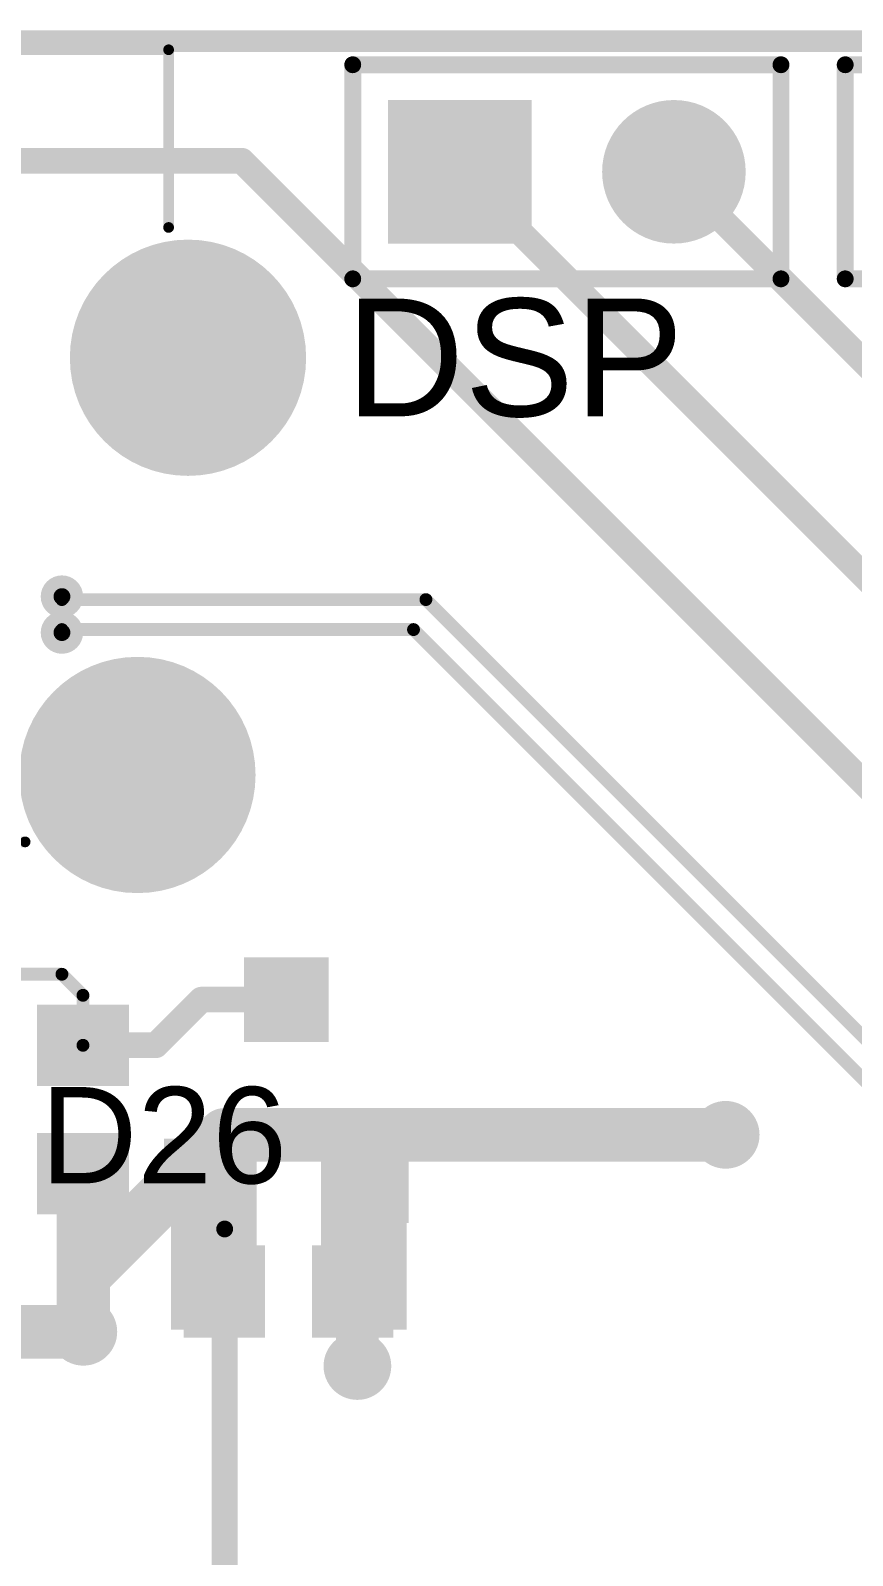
# Model space of a CAD drawing. Header units: millimetres. Extents: x -0.39 to 4.37, y -0.38 to 3.54.
# Drawn here: x 2.243 to 2.627, y 2.804 to 3.517 of the extents above; entities that cross this region are included whole.
import ezdxf

# ---------------------------------------------------------------- set-up
doc = ezdxf.new("R2010")
doc.units = ezdxf.units.MM
doc.header["$MEASUREMENT"] = 0
for name, color, linetype in [('BottomLayer', 5, 'Continuous'), ('BottomPaste', 16, 'Continuous'), ('BottomSolder', 6, 'Continuous'), ('Mechanical2', 216, 'Continuous'), ('MultiLayer', 9, 'Continuous'), ('PadHoleLayer', 156, 'Continuous'), ('TopLayer', 1, 'Continuous'), ('TopOverlay', 2, 'Continuous'), ('TopPaste', 8, 'Continuous'), ('TopSolder', 216, 'Continuous'), ('ViaHoleLayer', 16, 'Continuous')]:
    doc.layers.add(name, color=color, linetype=linetype)
doc.styles.add('Arial', font='', dxfattribs={"height": 0.2})
doc.styles.get('Arial').set_extended_font_data('Arial')

# ---------------------------------------------------------------- blocks, each defined once
blk = doc.blocks.new('RES0603_B_148')
at = {"layer": 'BottomLayer'}
for points in [[(-0.045, -0.0175), (-0.045, 0.0175), (-0.015, 0.0175), (-0.015, -0.0175)], [(0.015, -0.0175), (0.015, 0.0175), (0.045, 0.0175), (0.045, -0.0175)]]:
    blk.add_hatch(color=5, dxfattribs=at).paths.add_polyline_path(points)
at = {"layer": 'BottomPaste'}
for points in [[(-0.045, -0.0175), (-0.045, 0.0175), (-0.015, 0.0175), (-0.015, -0.0175)], [(0.015, -0.0175), (0.015, 0.0175), (0.045, 0.0175), (0.045, -0.0175)]]:
    blk.add_hatch(color=16, dxfattribs=at).paths.add_polyline_path(points)
at = {"layer": 'BottomSolder'}
for points in [[(-0.049, -0.0215), (-0.049, 0.0215), (-0.011, 0.0215), (-0.011, -0.0215)], [(0.011, -0.0215), (0.011, 0.0215), (0.049, 0.0215), (0.049, -0.0215)]]:
    blk.add_hatch(color=6, dxfattribs=at).paths.add_polyline_path(points)
blk = doc.blocks.new('RES0603_B_149')
at = {"layer": 'BottomLayer'}
for points in [[(-0.045, -0.0175), (-0.045, 0.0175), (-0.015, 0.0175), (-0.015, -0.0175)], [(0.015, -0.0175), (0.015, 0.0175), (0.045, 0.0175), (0.045, -0.0175)]]:
    blk.add_hatch(color=5, dxfattribs=at).paths.add_polyline_path(points)
at = {"layer": 'BottomPaste'}
for points in [[(-0.045, -0.0175), (-0.045, 0.0175), (-0.015, 0.0175), (-0.015, -0.0175)], [(0.015, -0.0175), (0.015, 0.0175), (0.045, 0.0175), (0.045, -0.0175)]]:
    blk.add_hatch(color=16, dxfattribs=at).paths.add_polyline_path(points)
at = {"layer": 'BottomSolder'}
for points in [[(-0.049, -0.0215), (-0.049, 0.0215), (-0.011, 0.0215), (-0.011, -0.0215)], [(0.011, -0.0215), (0.011, 0.0215), (0.049, 0.0215), (0.049, -0.0215)]]:
    blk.add_hatch(color=6, dxfattribs=at).paths.add_polyline_path(points)
blk = doc.blocks.new('SOT23_3_B_202')
at = {"layer": 'BottomLayer'}
for points in [[(-0.02165995, 0.02657475), (-0.05315605, 0.02657475), (-0.05315605, 0.05807085), (-0.02165995, 0.05807085)], [(0.05314315, 0.02657475), (0.02164705, 0.02657475), (0.02164705, 0.05807085), (0.05314315, 0.05807085)], [(0.01574165, -0.05807095), (-0.01575445, -0.05807095), (-0.01575445, -0.02657485), (0.01574165, -0.02657485)]]:
    blk.add_hatch(color=5, dxfattribs=at).paths.add_polyline_path(points)
at = {"layer": 'BottomPaste'}
for points in [[(-0.02165995, 0.02657475), (-0.05315605, 0.02657475), (-0.05315605, 0.05807085), (-0.02165995, 0.05807085)], [(0.05314315, 0.02657475), (0.02164705, 0.02657475), (0.02164705, 0.05807085), (0.05314315, 0.05807085)], [(0.01574165, -0.05807095), (-0.01575445, -0.05807095), (-0.01575445, -0.02657485), (0.01574165, -0.02657485)]]:
    blk.add_hatch(color=16, dxfattribs=at).paths.add_polyline_path(points)
at = {"layer": 'BottomSolder'}
for points in [[(-0.01765995, 0.02257475), (-0.05715605, 0.02257475), (-0.05715605, 0.06207085), (-0.01765995, 0.06207085)], [(0.05714315, 0.02257475), (0.01764705, 0.02257475), (0.01764705, 0.06207085), (0.05714315, 0.06207085)], [(0.01974165, -0.06207095), (-0.01975445, -0.06207095), (-0.01975445, -0.02257485), (0.01974165, -0.02257485)]]:
    blk.add_hatch(color=6, dxfattribs=at).paths.add_polyline_path(points)
blk = doc.blocks.new('10029449_111RLF_236')
at = {"layer": 'BottomLayer'}
h = blk.add_hatch(color=5, dxfattribs=at)
edge = h.paths.add_edge_path()
edge.add_arc((-0.285433, 0.0787402), 0.0511811, 0, 360)
h = blk.add_hatch(color=5, dxfattribs=at)
edge = h.paths.add_edge_path()
edge.add_arc((0.2854332, 0.0787402), 0.0511811, 0, 360)
h = blk.add_hatch(color=5, dxfattribs=at)
edge = h.paths.add_edge_path()
edge.add_arc((-0.309055, -0.1161417), 0.0511811, 0, 360)
h = blk.add_hatch(color=5, dxfattribs=at)
edge = h.paths.add_edge_path()
edge.add_arc((0.3090552, -0.1161417), 0.0511811, 0, 360)
at = {"layer": 'BottomSolder'}
h = blk.add_hatch(color=6, dxfattribs=at)
edge = h.paths.add_edge_path()
edge.add_arc((-0.285433, 0.0787402), 0.0551811, 0, 360)
h = blk.add_hatch(color=6, dxfattribs=at)
edge = h.paths.add_edge_path()
edge.add_arc((0.2854332, 0.0787402), 0.0551811, 0, 360)
h = blk.add_hatch(color=6, dxfattribs=at)
edge = h.paths.add_edge_path()
edge.add_arc((-0.309055, -0.1161417), 0.0551811, 0, 360)
h = blk.add_hatch(color=6, dxfattribs=at)
edge = h.paths.add_edge_path()
edge.add_arc((0.3090552, -0.1161417), 0.0551811, 0, 360)
at = {"layer": 'MultiLayer'}
h = blk.add_hatch(color=9, dxfattribs=at)
edge = h.paths.add_edge_path()
edge.add_arc((-0.285433, 0.0787402), 0.0511811, 0, 360)
h = blk.add_hatch(color=9, dxfattribs=at)
edge = h.paths.add_edge_path()
edge.add_arc((0.2854332, 0.0787402), 0.0511811, 0, 360)
h = blk.add_hatch(color=9, dxfattribs=at)
edge = h.paths.add_edge_path()
edge.add_arc((-0.309055, -0.1161417), 0.0511811, 0, 360)
h = blk.add_hatch(color=9, dxfattribs=at)
edge = h.paths.add_edge_path()
edge.add_arc((0.3090552, -0.1161417), 0.0511811, 0, 360)
at = {"layer": 'PadHoleLayer'}
h = blk.add_hatch(color=156, dxfattribs=at)
edge = h.paths.add_edge_path()
edge.add_arc((-0.285433, 0.0787402), 0.0255905, 0, 360)
h = blk.add_hatch(color=156, dxfattribs=at)
edge = h.paths.add_edge_path()
edge.add_arc((0.2854332, 0.0787402), 0.0255905, 0, 360)
h = blk.add_hatch(color=156, dxfattribs=at)
edge = h.paths.add_edge_path()
edge.add_arc((-0.309055, -0.1161417), 0.0255905, 0, 360)
h = blk.add_hatch(color=156, dxfattribs=at)
edge = h.paths.add_edge_path()
edge.add_arc((0.3090552, -0.1161417), 0.0255905, 0, 360)
at = {"layer": 'TopLayer'}
for points in [[(-0.1830707, 0.15354335), (-0.1712597, 0.15354335), (-0.1712597, 0.07874025), (-0.1830707, 0.07874025)], [(-0.1633857, 0.15354335), (-0.1515747, 0.15354335), (-0.1515747, 0.07874025), (-0.1633857, 0.07874025)], [(-0.1437006, 0.15354335), (-0.1318896, 0.15354335), (-0.1318896, 0.07874025), (-0.1437006, 0.07874025)], [(-0.1240156, 0.15354335), (-0.1122046, 0.15354335), (-0.1122046, 0.07874025), (-0.1240156, 0.07874025)], [(-0.1043306, 0.15354335), (-0.0925196, 0.15354335), (-0.0925196, 0.07874025), (-0.1043306, 0.07874025)], [(-0.0846455, 0.15354335), (-0.0728345, 0.15354335), (-0.0728345, 0.07874025), (-0.0846455, 0.07874025)], [(-0.0649605, 0.15354335), (-0.0531495, 0.15354335), (-0.0531495, 0.07874025), (-0.0649605, 0.07874025)], [(-0.0452754, 0.15354335), (-0.0334644, 0.15354335), (-0.0334644, 0.07874025), (-0.0452754, 0.07874025)], [(-0.0255904, 0.15354335), (-0.0137794, 0.15354335), (-0.0137794, 0.07874025), (-0.0255904, 0.07874025)], [(-0.0059054, 0.15354335), (0.0059056, 0.15354335), (0.0059056, 0.07874025), (-0.0059054, 0.07874025)], [(0.0137797, 0.15354335), (0.0255907, 0.15354335), (0.0255907, 0.07874025), (0.0137797, 0.07874025)], [(0.0334647, 0.15354335), (0.0452757, 0.15354335), (0.0452757, 0.07874025), (0.0334647, 0.07874025)], [(0.0531498, 0.15354335), (0.0649608, 0.15354335), (0.0649608, 0.07874025), (0.0531498, 0.07874025)], [(0.0728348, 0.15354335), (0.0846458, 0.15354335), (0.0846458, 0.07874025), (0.0728348, 0.07874025)], [(0.0925198, 0.15354335), (0.1043308, 0.15354335), (0.1043308, 0.07874025), (0.0925198, 0.07874025)], [(0.1122049, 0.15354335), (0.1240159, 0.15354335), (0.1240159, 0.07874025), (0.1122049, 0.07874025)], [(0.1318899, 0.15354335), (0.1437009, 0.15354335), (0.1437009, 0.07874025), (0.1318899, 0.07874025)], [(0.151575, 0.15354335), (0.163386, 0.15354335), (0.163386, 0.07874025), (0.151575, 0.07874025)], [(0.17126, 0.15354335), (0.183071, 0.15354335), (0.183071, 0.07874025), (0.17126, 0.07874025)]]:
    blk.add_hatch(color=1, dxfattribs=at).paths.add_polyline_path(points)
h = blk.add_hatch(color=1, dxfattribs=at)
edge = h.paths.add_edge_path()
edge.add_arc((-0.285433, 0.0787402), 0.0511811, 0, 360)
h = blk.add_hatch(color=1, dxfattribs=at)
edge = h.paths.add_edge_path()
edge.add_arc((0.2854332, 0.0787402), 0.0511811, 0, 360)
h = blk.add_hatch(color=1, dxfattribs=at)
edge = h.paths.add_edge_path()
edge.add_arc((-0.309055, -0.1161417), 0.0511811, 0, 360)
h = blk.add_hatch(color=1, dxfattribs=at)
edge = h.paths.add_edge_path()
edge.add_arc((0.3090552, -0.1161417), 0.0511811, 0, 360)
at = {"layer": 'TopOverlay'}
blk.add_hatch(color=2, dxfattribs=at).paths.add_polyline_path([(0.1699999, 0.064), (0.1869999, 0.064), (0.1869999, 0.074), (0.1699999, 0.074)])
at = {"layer": 'TopPaste'}
for points in [[(-0.1830707, 0.15354335), (-0.1712597, 0.15354335), (-0.1712597, 0.07874025), (-0.1830707, 0.07874025)], [(-0.1633857, 0.15354335), (-0.1515747, 0.15354335), (-0.1515747, 0.07874025), (-0.1633857, 0.07874025)], [(-0.1437006, 0.15354335), (-0.1318896, 0.15354335), (-0.1318896, 0.07874025), (-0.1437006, 0.07874025)], [(-0.1240156, 0.15354335), (-0.1122046, 0.15354335), (-0.1122046, 0.07874025), (-0.1240156, 0.07874025)], [(-0.1043306, 0.15354335), (-0.0925196, 0.15354335), (-0.0925196, 0.07874025), (-0.1043306, 0.07874025)], [(-0.0846455, 0.15354335), (-0.0728345, 0.15354335), (-0.0728345, 0.07874025), (-0.0846455, 0.07874025)], [(-0.0649605, 0.15354335), (-0.0531495, 0.15354335), (-0.0531495, 0.07874025), (-0.0649605, 0.07874025)], [(-0.0452754, 0.15354335), (-0.0334644, 0.15354335), (-0.0334644, 0.07874025), (-0.0452754, 0.07874025)], [(-0.0255904, 0.15354335), (-0.0137794, 0.15354335), (-0.0137794, 0.07874025), (-0.0255904, 0.07874025)], [(-0.0059054, 0.15354335), (0.0059056, 0.15354335), (0.0059056, 0.07874025), (-0.0059054, 0.07874025)], [(0.0137797, 0.15354335), (0.0255907, 0.15354335), (0.0255907, 0.07874025), (0.0137797, 0.07874025)], [(0.0334647, 0.15354335), (0.0452757, 0.15354335), (0.0452757, 0.07874025), (0.0334647, 0.07874025)], [(0.0531498, 0.15354335), (0.0649608, 0.15354335), (0.0649608, 0.07874025), (0.0531498, 0.07874025)], [(0.0728348, 0.15354335), (0.0846458, 0.15354335), (0.0846458, 0.07874025), (0.0728348, 0.07874025)], [(0.0925198, 0.15354335), (0.1043308, 0.15354335), (0.1043308, 0.07874025), (0.0925198, 0.07874025)], [(0.1122049, 0.15354335), (0.1240159, 0.15354335), (0.1240159, 0.07874025), (0.1122049, 0.07874025)], [(0.1318899, 0.15354335), (0.1437009, 0.15354335), (0.1437009, 0.07874025), (0.1318899, 0.07874025)], [(0.151575, 0.15354335), (0.163386, 0.15354335), (0.163386, 0.07874025), (0.151575, 0.07874025)], [(0.17126, 0.15354335), (0.183071, 0.15354335), (0.183071, 0.07874025), (0.17126, 0.07874025)]]:
    blk.add_hatch(color=8, dxfattribs=at).paths.add_polyline_path(points)
at = {"layer": 'TopSolder'}
for points in [[(-0.1870707, 0.15754335), (-0.1672597, 0.15754335), (-0.1672597, 0.07474025), (-0.1870707, 0.07474025)], [(-0.1673857, 0.15754335), (-0.1475747, 0.15754335), (-0.1475747, 0.07474025), (-0.1673857, 0.07474025)], [(-0.1477006, 0.15754335), (-0.1278896, 0.15754335), (-0.1278896, 0.07474025), (-0.1477006, 0.07474025)], [(-0.1280156, 0.15754335), (-0.1082046, 0.15754335), (-0.1082046, 0.07474025), (-0.1280156, 0.07474025)], [(-0.1083306, 0.15754335), (-0.0885196, 0.15754335), (-0.0885196, 0.07474025), (-0.1083306, 0.07474025)], [(-0.0886455, 0.15754335), (-0.0688345, 0.15754335), (-0.0688345, 0.07474025), (-0.0886455, 0.07474025)], [(-0.0689605, 0.15754335), (-0.0491495, 0.15754335), (-0.0491495, 0.07474025), (-0.0689605, 0.07474025)], [(-0.0492754, 0.15754335), (-0.0294644, 0.15754335), (-0.0294644, 0.07474025), (-0.0492754, 0.07474025)], [(-0.0295904, 0.15754335), (-0.0097794, 0.15754335), (-0.0097794, 0.07474025), (-0.0295904, 0.07474025)], [(-0.0099054, 0.15754335), (0.0099056, 0.15754335), (0.0099056, 0.07474025), (-0.0099054, 0.07474025)], [(0.0097797, 0.15754335), (0.0295907, 0.15754335), (0.0295907, 0.07474025), (0.0097797, 0.07474025)], [(0.0294647, 0.15754335), (0.0492757, 0.15754335), (0.0492757, 0.07474025), (0.0294647, 0.07474025)], [(0.0491498, 0.15754335), (0.0689608, 0.15754335), (0.0689608, 0.07474025), (0.0491498, 0.07474025)], [(0.0688348, 0.15754335), (0.0886458, 0.15754335), (0.0886458, 0.07474025), (0.0688348, 0.07474025)], [(0.0885198, 0.15754335), (0.1083308, 0.15754335), (0.1083308, 0.07474025), (0.0885198, 0.07474025)], [(0.1082049, 0.15754335), (0.1280159, 0.15754335), (0.1280159, 0.07474025), (0.1082049, 0.07474025)], [(0.1278899, 0.15754335), (0.1477009, 0.15754335), (0.1477009, 0.07474025), (0.1278899, 0.07474025)], [(0.147575, 0.15754335), (0.167386, 0.15754335), (0.167386, 0.07474025), (0.147575, 0.07474025)], [(0.16726, 0.15754335), (0.187071, 0.15754335), (0.187071, 0.07474025), (0.16726, 0.07474025)]]:
    blk.add_hatch(color=216, dxfattribs=at).paths.add_polyline_path(points)
h = blk.add_hatch(color=216, dxfattribs=at)
edge = h.paths.add_edge_path()
edge.add_arc((-0.285433, 0.0787402), 0.0551811, 0, 360)
h = blk.add_hatch(color=216, dxfattribs=at)
edge = h.paths.add_edge_path()
edge.add_arc((0.2854332, 0.0787402), 0.0551811, 0, 360)
h = blk.add_hatch(color=216, dxfattribs=at)
edge = h.paths.add_edge_path()
edge.add_arc((-0.309055, -0.1161417), 0.0551811, 0, 360)
h = blk.add_hatch(color=216, dxfattribs=at)
edge = h.paths.add_edge_path()
edge.add_arc((0.3090552, -0.1161417), 0.0551811, 0, 360)
at = {"layer": 'TopOverlay'}
for points, const_width in [([(0.1820001, 0.167, 1), (0.1720001, 0.167, 1)], 0.01), ([(0.1695001, 0.167, 1), (0.1745001, 0.167, 1)], 0.005), ([(0.1795001, 0.167, 1), (0.1845001, 0.167, 1)], 0.005), ([(-0.2342499, 0.11, 1), (-0.2317499, 0.11, 1)], 0.0025), ([(-0.1932499, 0.11, 1), (-0.1907499, 0.11, 1)], 0.0025), ([(0.1907502, 0.11, 1), (0.1932502, 0.11, 1)], 0.0025), ([(0.2317502, 0.11, 1), (0.2342502, 0.11, 1)], 0.0025), ([(-0.3012499, -0.177, 1), (-0.2987499, -0.177, 1)], 0.0025), ([(0.2987501, -0.177, 1), (0.3012501, -0.177, 1)], 0.0025), ([(-0.0125, -0.223, 1), (-0.0075, -0.223, 1)], 0.005), ([(-0.0125, -0.223, 1), (-0.0075, -0.223, 1)], 0.005), ([(-0.0295, -0.24, 1), (-0.0245, -0.24, 1)], 0.005), ([(-0.0295, -0.24, 1), (-0.0245, -0.24, 1)], 0.005), ([(0.0045, -0.24, 1), (0.0095, -0.24, 1)], 0.005), ([(0.0045, -0.24, 1), (0.0095, -0.24, 1)], 0.005), ([(-0.3012499, -0.26, 1), (-0.2987499, -0.26, 1)], 0.0025), ([(-0.3012499, -0.26, 1), (-0.2987499, -0.26, 1)], 0.0025), ([(0.2987501, -0.26, 1), (0.3012501, -0.26, 1)], 0.0025), ([(0.2987501, -0.26, 1), (0.3012501, -0.26, 1)], 0.0025)]:
    blk.add_lwpolyline(points, format="xyb", close=True, dxfattribs=dict(at, const_width=const_width))
for points, const_width in [([(-0.1919999, 0.11), (-0.2329999, 0.11)], 0.005), ([(0.2330002, 0.11), (0.1920002, 0.11)], 0.005), ([(-0.2999999, -0.177), (-0.2999999, -0.26)], 0.005), ([(0.3000001, -0.177), (0.3000001, -0.26)], 0.005), ([(-0.01, -0.223), (-0.027, -0.24)], 0.01), ([(0.007, -0.24), (-0.01, -0.223)], 0.01), ([(0.007, -0.24), (-0.027, -0.24)], 0.01), ([(0.3000001, -0.26), (-0.2999999, -0.26)], 0.005)]:
    blk.add_lwpolyline(points, dxfattribs=dict(at, const_width=const_width))
blk = doc.blocks.new('HDR1X2_330')
at = {"layer": 'BottomLayer'}
blk.add_hatch(color=5, dxfattribs=at).paths.add_polyline_path([(-0.02952755, 0.02952755), (0.02952755, 0.02952755), (0.02952755, -0.02952755), (-0.02952755, -0.02952755)])
h = blk.add_hatch(color=5, dxfattribs=at)
edge = h.paths.add_edge_path()
edge.add_arc((0.1, 0), 0.0295275, 0, 360)
at = {"layer": 'BottomSolder'}
blk.add_hatch(color=6, dxfattribs=at).paths.add_polyline_path([(-0.03352755, 0.03352755), (0.03352755, 0.03352755), (0.03352755, -0.03352755), (-0.03352755, -0.03352755)])
h = blk.add_hatch(color=6, dxfattribs=at)
edge = h.paths.add_edge_path()
edge.add_arc((0.1, 0), 0.0335275, 0, 360)
at = {"layer": 'MultiLayer'}
blk.add_hatch(color=9, dxfattribs=at).paths.add_polyline_path([(-0.02952755, 0.02952755), (0.02952755, 0.02952755), (0.02952755, -0.02952755), (-0.02952755, -0.02952755)])
h = blk.add_hatch(color=9, dxfattribs=at)
edge = h.paths.add_edge_path()
edge.add_arc((0.1, 0), 0.0295275, 0, 360)
at = {"layer": 'PadHoleLayer'}
h = blk.add_hatch(color=156, dxfattribs=at)
edge = h.paths.add_edge_path()
edge.add_arc((0, 0), 0.0177165, 0, 360)
h = blk.add_hatch(color=156, dxfattribs=at)
edge = h.paths.add_edge_path()
edge.add_arc((0.1, 0), 0.0177165, 0, 360)
at = {"layer": 'TopLayer'}
blk.add_hatch(color=1, dxfattribs=at).paths.add_polyline_path([(-0.02952755, 0.02952755), (0.02952755, 0.02952755), (0.02952755, -0.02952755), (-0.02952755, -0.02952755)])
h = blk.add_hatch(color=1, dxfattribs=at)
edge = h.paths.add_edge_path()
edge.add_arc((0.1, 0), 0.0295275, 0, 360)
at = {"layer": 'TopSolder'}
blk.add_hatch(color=216, dxfattribs=at).paths.add_polyline_path([(-0.03352755, 0.03352755), (0.03352755, 0.03352755), (0.03352755, -0.03352755), (-0.03352755, -0.03352755)])
h = blk.add_hatch(color=216, dxfattribs=at)
edge = h.paths.add_edge_path()
edge.add_arc((0.1, 0), 0.0335275, 0, 360)
at = {"layer": 'TopOverlay', "const_width": 0.007874}
for points in [[(-0.05, 0.05), (0.15, 0.05)], [(-0.05, -0.05), (-0.05, 0.05)], [(0.15, -0.05), (0.15, 0.05)], [(-0.05, -0.05), (0.15, -0.05)]]:
    blk.add_lwpolyline(points, dxfattribs=at)
at = {"layer": 'TopOverlay', "const_width": 0.003937}
for points in [[(-0.0519685, 0.05, 1), (-0.0480315, 0.05, 1)], [(-0.0519685, 0.05, 1), (-0.0480315, 0.05, 1)], [(0.1480315, 0.05, 1), (0.1519685, 0.05, 1)], [(0.1480315, 0.05, 1), (0.1519685, 0.05, 1)], [(-0.0519685, -0.05, 1), (-0.0480315, -0.05, 1)], [(-0.0519685, -0.05, 1), (-0.0480315, -0.05, 1)], [(0.1480315, -0.05, 1), (0.1519685, -0.05, 1)], [(0.1480315, -0.05, 1), (0.1519685, -0.05, 1)]]:
    blk.add_lwpolyline(points, format="xyb", close=True, dxfattribs=at)
blk = doc.blocks.new('HDR1X2_337')
at = {"layer": 'BottomLayer'}
blk.add_hatch(color=5, dxfattribs=at).paths.add_polyline_path([(-0.02952755, 0.02952755), (0.02952755, 0.02952755), (0.02952755, -0.02952755), (-0.02952755, -0.02952755)])
h = blk.add_hatch(color=5, dxfattribs=at)
edge = h.paths.add_edge_path()
edge.add_arc((0.1, 0), 0.0295275, 0, 360)
at = {"layer": 'BottomSolder'}
blk.add_hatch(color=6, dxfattribs=at).paths.add_polyline_path([(-0.03352755, 0.03352755), (0.03352755, 0.03352755), (0.03352755, -0.03352755), (-0.03352755, -0.03352755)])
h = blk.add_hatch(color=6, dxfattribs=at)
edge = h.paths.add_edge_path()
edge.add_arc((0.1, 0), 0.0335275, 0, 360)
at = {"layer": 'MultiLayer'}
blk.add_hatch(color=9, dxfattribs=at).paths.add_polyline_path([(-0.02952755, 0.02952755), (0.02952755, 0.02952755), (0.02952755, -0.02952755), (-0.02952755, -0.02952755)])
h = blk.add_hatch(color=9, dxfattribs=at)
edge = h.paths.add_edge_path()
edge.add_arc((0.1, 0), 0.0295275, 0, 360)
at = {"layer": 'PadHoleLayer'}
h = blk.add_hatch(color=156, dxfattribs=at)
edge = h.paths.add_edge_path()
edge.add_arc((0, 0), 0.0177165, 0, 360)
h = blk.add_hatch(color=156, dxfattribs=at)
edge = h.paths.add_edge_path()
edge.add_arc((0.1, 0), 0.0177165, 0, 360)
at = {"layer": 'TopLayer'}
blk.add_hatch(color=1, dxfattribs=at).paths.add_polyline_path([(-0.02952755, 0.02952755), (0.02952755, 0.02952755), (0.02952755, -0.02952755), (-0.02952755, -0.02952755)])
h = blk.add_hatch(color=1, dxfattribs=at)
edge = h.paths.add_edge_path()
edge.add_arc((0.1, 0), 0.0295275, 0, 360)
at = {"layer": 'TopSolder'}
blk.add_hatch(color=216, dxfattribs=at).paths.add_polyline_path([(-0.03352755, 0.03352755), (0.03352755, 0.03352755), (0.03352755, -0.03352755), (-0.03352755, -0.03352755)])
h = blk.add_hatch(color=216, dxfattribs=at)
edge = h.paths.add_edge_path()
edge.add_arc((0.1, 0), 0.0335275, 0, 360)
at = {"layer": 'TopOverlay', "const_width": 0.007874}
for points in [[(0.15, 0.05), (-0.05, 0.05)], [(-0.05, 0.05), (-0.05, -0.05)], [(0.15, 0.05), (0.15, -0.05)], [(0.15, -0.05), (-0.05, -0.05)]]:
    blk.add_lwpolyline(points, dxfattribs=at)
at = {"layer": 'TopOverlay', "const_width": 0.003937}
for points in [[(-0.0519685, 0.05, 1), (-0.0480315, 0.05, 1)], [(-0.0519685, 0.05, 1), (-0.0480315, 0.05, 1)], [(0.1480315, 0.05, 1), (0.1519685, 0.05, 1)], [(0.1480315, 0.05, 1), (0.1519685, 0.05, 1)], [(-0.0519685, -0.05, 1), (-0.0480315, -0.05, 1)], [(-0.0519685, -0.05, 1), (-0.0480315, -0.05, 1)], [(0.1480315, -0.05, 1), (0.1519685, -0.05, 1)], [(0.1480315, -0.05, 1), (0.1519685, -0.05, 1)]]:
    blk.add_lwpolyline(points, format="xyb", close=True, dxfattribs=at)

msp = doc.modelspace()

# ---------------------------------------------------------------- hatches: boundary and pattern name
at = {"layer": 'BottomLayer'}
h = msp.add_hatch(color=5, dxfattribs=at)
edge = h.paths.add_edge_path()
edge.add_arc((2.2580001, 3.2524055), 0.0059055, 0, 360)
h = msp.add_hatch(color=5, dxfattribs=at)
edge = h.paths.add_edge_path()
edge.add_arc((2.2580001, 3.2355945), 0.0059055, 0, 360)
h = msp.add_hatch(color=5, dxfattribs=at)
edge = h.paths.add_edge_path()
edge.add_arc((2.568, 3.001), 0.011811, 0, 360)
for points in [[(2.309, 2.91), (2.349, 2.91), (2.349, 2.998), (2.309, 2.998)], [(2.379, 2.91), (2.419, 2.91), (2.419, 2.998), (2.379, 2.998)]]:
    msp.add_hatch(color=5, dxfattribs=at).paths.add_polyline_path(points)
h = msp.add_hatch(color=5, dxfattribs=at)
edge = h.paths.add_edge_path()
edge.add_arc((2.334, 2.957), 0.0059055, 0, 360)
h = msp.add_hatch(color=5, dxfattribs=at)
edge = h.paths.add_edge_path()
edge.add_arc((2.268, 2.909), 0.011811, 0, 360)
h = msp.add_hatch(color=5, dxfattribs=at)
edge = h.paths.add_edge_path()
edge.add_arc((2.396, 2.893), 0.011811, 0, 360)
at = {"layer": 'BottomSolder'}
h = msp.add_hatch(color=6, dxfattribs=at)
edge = h.paths.add_edge_path()
edge.add_arc((2.2580001, 3.2524055), 0.0099055, 0, 360)
h = msp.add_hatch(color=6, dxfattribs=at)
edge = h.paths.add_edge_path()
edge.add_arc((2.2580001, 3.2355945), 0.0099055, 0, 360)
h = msp.add_hatch(color=6, dxfattribs=at)
edge = h.paths.add_edge_path()
edge.add_arc((2.568, 3.001), 0.015811, 0, 360)
h = msp.add_hatch(color=6, dxfattribs=at)
edge = h.paths.add_edge_path()
edge.add_arc((2.334, 2.957), 0.0099055, 0, 360)
h = msp.add_hatch(color=6, dxfattribs=at)
edge = h.paths.add_edge_path()
edge.add_arc((2.268, 2.909), 0.015811, 0, 360)
h = msp.add_hatch(color=6, dxfattribs=at)
edge = h.paths.add_edge_path()
edge.add_arc((2.396, 2.893), 0.015811, 0, 360)
at = {"layer": 'TopLayer'}
h = msp.add_hatch(color=1, dxfattribs=at)
edge = h.paths.add_edge_path()
edge.add_arc((2.2580001, 3.2524055), 0.0059055, 0, 360)
h = msp.add_hatch(color=1, dxfattribs=at)
edge = h.paths.add_edge_path()
edge.add_arc((2.2580001, 3.2355945), 0.0059055, 0, 360)
h = msp.add_hatch(color=1, dxfattribs=at)
edge = h.paths.add_edge_path()
edge.add_arc((2.568, 3.001), 0.011811, 0, 360)
h = msp.add_hatch(color=1, dxfattribs=at)
edge = h.paths.add_edge_path()
edge.add_arc((2.334, 2.957), 0.0059055, 0, 360)
h = msp.add_hatch(color=1, dxfattribs=at)
edge = h.paths.add_edge_path()
edge.add_arc((2.268, 2.909), 0.011811, 0, 360)
h = msp.add_hatch(color=1, dxfattribs=at)
edge = h.paths.add_edge_path()
edge.add_arc((2.396, 2.893), 0.011811, 0, 360)
at = {"layer": 'TopSolder'}
h = msp.add_hatch(color=216, dxfattribs=at)
edge = h.paths.add_edge_path()
edge.add_arc((2.2580001, 3.2524055), 0.0099055, 0, 360)
h = msp.add_hatch(color=216, dxfattribs=at)
edge = h.paths.add_edge_path()
edge.add_arc((2.2580001, 3.2355945), 0.0099055, 0, 360)
h = msp.add_hatch(color=216, dxfattribs=at)
edge = h.paths.add_edge_path()
edge.add_arc((2.568, 3.001), 0.015811, 0, 360)
h = msp.add_hatch(color=216, dxfattribs=at)
edge = h.paths.add_edge_path()
edge.add_arc((2.334, 2.957), 0.0099055, 0, 360)
h = msp.add_hatch(color=216, dxfattribs=at)
edge = h.paths.add_edge_path()
edge.add_arc((2.268, 2.909), 0.015811, 0, 360)
h = msp.add_hatch(color=216, dxfattribs=at)
edge = h.paths.add_edge_path()
edge.add_arc((2.396, 2.893), 0.015811, 0, 360)
at = {"layer": 'ViaHoleLayer'}
h = msp.add_hatch(color=16, dxfattribs=at)
edge = h.paths.add_edge_path()
edge.add_arc((2.2580001, 3.2524055), 0.003937, 0, 360)
h = msp.add_hatch(color=16, dxfattribs=at)
edge = h.paths.add_edge_path()
edge.add_arc((2.2580001, 3.2355945), 0.003937, 0, 360)
h = msp.add_hatch(color=16, dxfattribs=at)
edge = h.paths.add_edge_path()
edge.add_arc((2.568, 3.001), 0.0059055, 0, 360)
h = msp.add_hatch(color=16, dxfattribs=at)
edge = h.paths.add_edge_path()
edge.add_arc((2.334, 2.957), 0.003937, 0, 360)
h = msp.add_hatch(color=16, dxfattribs=at)
edge = h.paths.add_edge_path()
edge.add_arc((2.268, 2.909), 0.0059055, 0, 360)
h = msp.add_hatch(color=16, dxfattribs=at)
edge = h.paths.add_edge_path()
edge.add_arc((2.396, 2.893), 0.0059055, 0, 360)

# ---------------------------------------------------------------- linework, layer by layer
at = {"layer": 'BottomLayer'}
for points, const_width in [([(2.4438225, 3.4508222), (2.6898225, 3.2048222)], 0.012), ([(2.2580001, 3.251), (2.2580001, 3.2524055)], 0.006), ([(2.2580001, 3.251), (2.4280001, 3.251)], 0.006), ([(2.4280001, 3.251), (2.7642799, 2.9147202)], 0.006), ([(2.258, 3.237), (2.4222012, 3.237)], 0.006), ([(2.258, 3.237), (2.2580001, 3.2369999)], 0.006), ([(2.2580001, 3.2355945), (2.2580001, 3.2369999)], 0.006), ([(2.4222012, 3.237), (2.758481, 2.9007202)], 0.006), ([(2.139, 3.076), (2.258, 3.076)], 0.006), ([(2.258, 3.076), (2.2678225, 3.0661775)], 0.006), ([(2.3018222, 3.0428222), (2.3231451, 3.0641451)], 0.012), ([(2.3231451, 3.0641451), (2.3628289, 3.0641451)], 0.012), ([(2.2678225, 3.0428222), (2.2678225, 3.0661775)], 0.006), ([(2.2678225, 3.0428222), (2.3018222, 3.0428222)], 0.012), ([(2.2678225, 2.9828222), (2.268, 2.9826447)], 0.025), ([(2.268, 2.909), (2.268, 2.9826447)], 0.025), ([(2.334, 2.957), (2.335, 2.957)], 0.025), ([(2.403, 2.93), (2.4070265, 2.9340265)], 0.02), ([(2.3938225, 2.9278222), (2.396, 2.9256447)], 0.02), ([(2.396, 2.893), (2.396, 2.9256447)], 0.02)]:
    msp.add_lwpolyline(points, dxfattribs=dict(at, const_width=const_width))
for points, const_width in [([(2.4408225, 3.4508222, 1), (2.4468225, 3.4508222, 1)], 0.006), ([(2.2565001, 3.2524055, 1), (2.2595001, 3.2524055, 1)], 0.003), ([(2.2565001, 3.251, 1), (2.2595001, 3.251, 1)], 0.003), ([(2.2565001, 3.251, 1), (2.2595001, 3.251, 1)], 0.003), ([(2.4265001, 3.251, 1), (2.4295001, 3.251, 1)], 0.003), ([(2.4265001, 3.251, 1), (2.4295001, 3.251, 1)], 0.003), ([(2.2565, 3.237, 1), (2.2595, 3.237, 1)], 0.003), ([(2.2565, 3.237, 1), (2.2595, 3.237, 1)], 0.003), ([(2.2565001, 3.2369999, 1), (2.2595001, 3.2369999, 1)], 0.003), ([(2.2565001, 3.2369999, 1), (2.2595001, 3.2369999, 1)], 0.003), ([(2.2565001, 3.2355945, 1), (2.2595001, 3.2355945, 1)], 0.003), ([(2.4207012, 3.237, 1), (2.4237012, 3.237, 1)], 0.003), ([(2.4207012, 3.237, 1), (2.4237012, 3.237, 1)], 0.003), ([(2.2565, 3.076, 1), (2.2595, 3.076, 1)], 0.003), ([(2.2565, 3.076, 1), (2.2595, 3.076, 1)], 0.003), ([(2.3201451, 3.0641451, 1), (2.3261451, 3.0641451, 1)], 0.006), ([(2.3201451, 3.0641451, 1), (2.3261451, 3.0641451, 1)], 0.006), ([(2.3598289, 3.0641451, 1), (2.3658289, 3.0641451, 1)], 0.006), ([(2.2663225, 3.0661775, 1), (2.2693225, 3.0661775, 1)], 0.003), ([(2.2663225, 3.0661775, 1), (2.2693225, 3.0661775, 1)], 0.003), ([(2.2648225, 3.0428222, 1), (2.2708225, 3.0428222, 1)], 0.006), ([(2.2988222, 3.0428222, 1), (2.3048222, 3.0428222, 1)], 0.006), ([(2.2988222, 3.0428222, 1), (2.3048222, 3.0428222, 1)], 0.006), ([(2.2663225, 3.0428222, 1), (2.2693225, 3.0428222, 1)], 0.003), ([(2.2615725, 2.9828222, 1), (2.2740725, 2.9828222, 1)], 0.0125), ([(2.26175, 2.9826447, 1), (2.27425, 2.9826447, 1)], 0.0125), ([(2.26175, 2.9826447, 1), (2.27425, 2.9826447, 1)], 0.0125), ([(2.32775, 2.957, 1), (2.34025, 2.957, 1)], 0.0125), ([(2.32875, 2.957, 1), (2.34125, 2.957, 1)], 0.0125), ([(2.4020265, 2.9340265, 1), (2.4120265, 2.9340265, 1)], 0.01), ([(2.3888225, 2.9278222, 1), (2.3988225, 2.9278222, 1)], 0.01), ([(2.391, 2.9256447, 1), (2.401, 2.9256447, 1)], 0.01), ([(2.391, 2.9256447, 1), (2.401, 2.9256447, 1)], 0.01), ([(2.398, 2.93, 1), (2.408, 2.93, 1)], 0.01), ([(2.26175, 2.909, 1), (2.27425, 2.909, 1)], 0.0125), ([(2.391, 2.893, 1), (2.401, 2.893, 1)], 0.01)]:
    msp.add_lwpolyline(points, format="xyb", close=True, dxfattribs=dict(at, const_width=const_width))
at = {"layer": 'Mechanical2', "const_width": 0.01}
msp.add_lwpolyline([(-0.1071773, 3.5118222), (4.3008225, 3.5118222)], dxfattribs=at)
at = {"layer": 'TopLayer'}
for points, const_width in [([(1.216, 3.456), (2.342, 3.456)], 0.012), ([(2.342, 3.456), (2.782, 3.016)], 0.012), ([(2.5438225, 3.4508222), (2.8248225, 3.1698222)], 0.012), ([(2.268, 2.935), (2.334, 3.001)], 0.025), ([(2.334, 3.001), (2.568, 3.001)], 0.025), ([(2.334, 2.956), (2.335, 2.957)], 0.012), ([(2.334, 2.4388222), (2.334, 2.956)], 0.012), ([(2.268, 2.909), (2.268, 2.935)], 0.025), ([(2.1944672, 2.909), (2.268, 2.909)], 0.025)]:
    msp.add_lwpolyline(points, dxfattribs=dict(at, const_width=const_width))
for points, const_width in [([(2.339, 3.456, 1), (2.345, 3.456, 1)], 0.006), ([(2.339, 3.456, 1), (2.345, 3.456, 1)], 0.006), ([(2.5408225, 3.4508222, 1), (2.5468225, 3.4508222, 1)], 0.006), ([(2.32775, 3.001, 1), (2.34025, 3.001, 1)], 0.0125), ([(2.32775, 3.001, 1), (2.34025, 3.001, 1)], 0.0125), ([(2.56175, 3.001, 1), (2.57425, 3.001, 1)], 0.0125), ([(2.331, 2.956, 1), (2.337, 2.956, 1)], 0.006), ([(2.331, 2.956, 1), (2.337, 2.956, 1)], 0.006), ([(2.332, 2.957, 1), (2.338, 2.957, 1)], 0.006), ([(2.26175, 2.935, 1), (2.27425, 2.935, 1)], 0.0125), ([(2.26175, 2.935, 1), (2.27425, 2.935, 1)], 0.0125), ([(2.26175, 2.909, 1), (2.27425, 2.909, 1)], 0.0125), ([(2.26175, 2.909, 1), (2.27425, 2.909, 1)], 0.0125)]:
    msp.add_lwpolyline(points, format="xyb", close=True, dxfattribs=dict(at, const_width=const_width))

# ---------------------------------------------------------------- block references
for name, p, rotation in [('10029449_111RLF_236', (2.0078225, 3.2478222), 180), ('HDR1X2_337', (2.7738224, 3.4508222), 180), ('SOT23_3_B_202', (2.3628225, 3.0218222), 180), ('RES0603_B_148', (2.2678225, 3.0128222), 270), ('RES0603_B_149', (2.3638225, 2.9278222), 180)]:
    msp.add_blockref(name, p, dxfattribs=dict(rotation=rotation))
msp.add_blockref('HDR1X2_330', (2.4438225, 3.4508222))

# ---------------------------------------------------------------- texts
at = {"layer": 'TopOverlay', "style": 'Arial'}
msp.add_text('DSP', height=0.055, rotation=360, dxfattribs=at).set_placement((2.3904893, 3.3366334))
msp.add_text('D26', height=0.045, dxfattribs=at).set_placement((2.2478419, 2.9783295))

doc.saveas('drawing.dxf')
